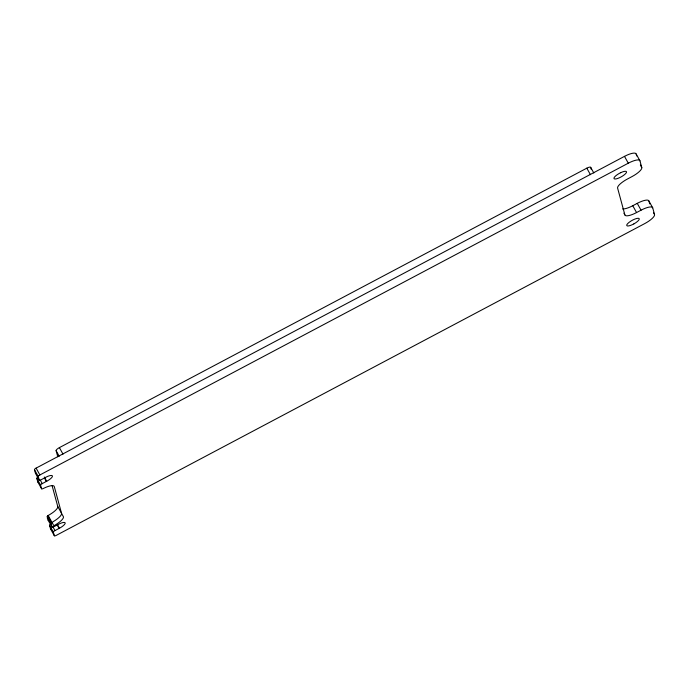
<?xml version="1.0" encoding="UTF-8"?>
<svg xmlns="http://www.w3.org/2000/svg" width="689" height="689" viewBox="0 0 689 689"><rect width="100%" height="100%" fill="white"/><g stroke="black" fill="none" stroke-linecap="round" stroke-linejoin="round"><path stroke-width="1.03" d="M622.675 208.974A12.204 3.385 -29 0 0 632.769 205.727L637.247 203.35A12.204 3.385 -29 0 1 648.926 201.007L652.716 207.845L654.541 214.555A12.204 3.385 -29 0 1 644.689 223.615L56.197 535.405A2.033 0.568 -29 0 1 54.336 535.749L53.346 532.106A2.033 0.568 -29 0 1 54.982 530.599L60.382 527.714A7.123 1.972 -29 0 0 65.188 522.96A7.123 1.972 -29 0 0 59.332 523.847L53.923 526.689A2.033 0.568 -29 0 1 51.976 527.085C51.115 523.89 43.596 516.759 49.591 514.674A12.204 3.385 -29 0 0 57.773 506.544L52.166 485.891M51.976 527.085L50.995 523.442L53.38 521.513A12.204 3.385 -29 0 0 61.562 513.391L54.276 486.537A12.204 3.385 -29 0 0 44.294 488.027L43.441 488.432A2.033 0.568 -29 0 1 41.581 488.777L37.792 481.938L36.801 478.295A2.033 0.568 -29 0 1 38.446 476.788M41.581 488.777L40.591 485.142A2.033 0.568 -29 0 1 42.236 483.626L47.636 480.75A7.123 1.972 -29 0 0 52.433 475.987A7.123 1.972 -29 0 0 46.585 476.874L41.176 479.725A2.033 0.568 -29 0 1 39.23 480.112L35.44 473.274L34.45 469.631A2.033 0.568 -29 0 1 36.095 468.124L624.492 156.36A12.204 3.385 -29 0 1 636.171 154.017L639.96 160.856L641.786 167.565A12.204 3.385 -29 0 1 631.934 176.625L627.446 179.002A12.204 3.385 -29 0 0 617.594 188.063L624.88 214.916A12.204 3.385 -29 0 0 636.558 212.565L641.046 210.188A12.204 3.385 -29 0 1 652.716 207.845M57.781 456.798L56.11 450.649A4.065 1.128 -29 0 1 59.392 447.626L586.821 168.168A4.065 1.128 -29 0 1 590.714 167.384L593.815 172.982M39.23 480.112L38.239 476.469A2.033 0.568 -29 0 1 39.884 474.962L628.282 163.198A12.204 3.385 -29 0 1 639.96 160.856M640.365 164.998L641.786 167.565M624.492 156.36L628.282 163.198M653.594 212.849L654.541 214.555M637.247 203.35L641.046 210.188M632.769 205.727L636.558 212.565M623.933 213.202L624.88 214.916M586.821 168.168L590.439 174.696M59.392 447.626L63.018 454.154M56.11 450.649L59.211 456.239M44.32 476.995L46.688 481.266M44.475 478.02L46.37 481.439M57.773 506.544L63.457 516.81A12.204 3.385 -29 0 1 55.275 524.932L53.854 525.759L48.17 515.501M36.095 468.124L39.884 474.962M34.45 469.631L38.239 476.469M40.341 480.207L42.236 483.626M36.801 478.295L40.591 485.142M57.54 524.82L59.435 528.239M57.23 524.992L59.125 528.411M47.619 515.932L51.408 522.77M47.283 516.319L51.072 523.158M47.205 516.604L50.995 523.442M52.614 526.318L54.982 530.599M50.521 524.165A2.033 0.568 -29 0 0 49.556 525.268L53.346 532.106M49.556 525.268L50.538 528.911L54.336 535.749M636.171 154.017L636.688 155.929M648.926 201.007L649.71 203.884M590.714 167.384L591.274 169.434M36.069 473.395A2.033 0.568 -29 0 1 35.44 473.274M38.395 482.067A2.033 0.568 -29 0 1 37.792 481.938M51.141 529.031A2.033 0.568 -29 0 1 50.538 528.911M48.385 520.384A2.033 0.568 -29 0 1 48.187 520.247M620.668 172.698L619.394 173.352A7.123 1.972 -29 0 0 614.045 178.649L614.407 178.899A7.123 1.972 -29 0 0 621.719 176.573A7.123 1.972 -29 0 0 626.516 171.811A7.123 1.972 -29 0 0 620.668 172.698M633.846 223.916L632.571 224.571A7.123 1.972 -29 0 1 627.541 223.744A7.123 1.972 -29 0 1 638.229 218.275A7.123 1.972 -29 0 1 633.846 223.916"/></g></svg>
